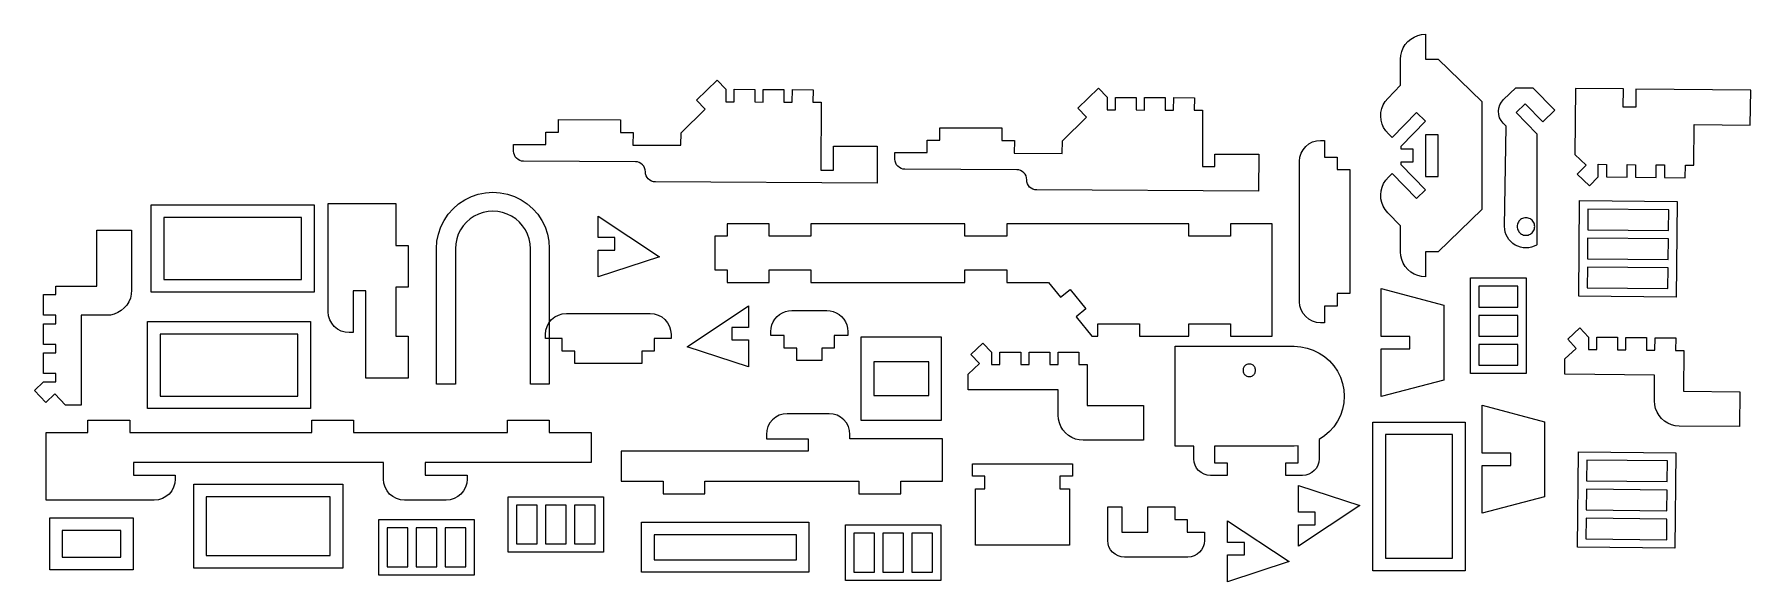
# Model space of a CAD drawing. Extents: x 53 to 464, y 56 to 187.
import ezdxf

# ---------------------------------------------------------------- set-up
doc = ezdxf.new("R2010")
doc.units = 0
doc.header["$MEASUREMENT"] = 0
doc.layers.add('HOLE', color=1, linetype='CONTINUOUS')
doc.layers.add('LAYER_1', color=18, linetype='CONTINUOUS')

msp = doc.modelspace()

# ---------------------------------------------------------------- linework, layer by layer
at = {"layer": 'HOLE'}
for points in [[(386.56, 153.25), (389.56, 153.25), (389.56, 163.25), (386.56, 163.25)], [(425.44, 145.43), (425.39, 140.47), (444.73, 140.28), (444.78, 145.24)], [(117.41, 128.55), (117.41, 143.42), (84.41, 143.42), (84.41, 128.55)], [(412.63, 140.7), (412.68, 140.97), (412.7, 141.24), (412.68, 141.52), (412.63, 141.79), (412.54, 142.05), (412.42, 142.29), (412.27, 142.52), (412.09, 142.73), (411.88, 142.91), (411.65, 143.06), (411.4, 143.18), (411.14, 143.27), (410.87, 143.33), (410.6, 143.34), (410.32, 143.33), (410.05, 143.27), (409.79, 143.18), (409.55, 143.06), (409.32, 142.91), (409.11, 142.73), (408.93, 142.52), (408.78, 142.29), (408.65, 142.05), (408.57, 141.79), (408.51, 141.52), (408.49, 141.24), (408.51, 140.97), (408.57, 140.7), (408.65, 140.44), (408.78, 140.19), (408.93, 139.96), (409.11, 139.75), (409.32, 139.57), (409.55, 139.42), (409.79, 139.3), (410.05, 139.21), (410.32, 139.16), (410.6, 139.14), (410.87, 139.16), (411.14, 139.21), (411.4, 139.3), (411.65, 139.42), (411.88, 139.57), (412.09, 139.75), (412.27, 139.96), (412.42, 140.19), (412.54, 140.44)], [(425.37, 138.47), (425.32, 133.51), (444.66, 133.32), (444.71, 138.28)], [(425.25, 126.55), (444.59, 126.35), (444.64, 131.32), (425.3, 131.51)], [(399.33, 121.95), (408.62, 121.95), (408.62, 126.92), (399.33, 126.92)], [(399.33, 114.99), (408.62, 114.99), (408.62, 119.95), (399.33, 119.95)], [(116.57, 100.61), (116.57, 115.48), (83.56, 115.48), (83.56, 100.61)], [(408.62, 108.03), (408.62, 112.99), (399.33, 112.99), (399.33, 108.03)], [(254.42, 100.76), (267.59, 100.76), (267.59, 108.81), (254.42, 108.81)], [(344.16, 105.3), (344.36, 105.29), (344.55, 105.3), (344.74, 105.34), (344.93, 105.4), (345.11, 105.49), (345.27, 105.6), (345.42, 105.73), (345.55, 105.87), (345.65, 106.04), (345.74, 106.21), (345.8, 106.4), (345.84, 106.59), (345.86, 106.79), (345.84, 106.98), (345.8, 107.18), (345.74, 107.36), (345.65, 107.54), (345.55, 107.7), (345.42, 107.85), (345.27, 107.98), (345.11, 108.09), (344.93, 108.17), (344.74, 108.24), (344.55, 108.28), (344.36, 108.29), (344.16, 108.28), (343.97, 108.24), (343.78, 108.17), (343.61, 108.09), (343.44, 107.98), (343.29, 107.85), (343.16, 107.7), (343.06, 107.54), (342.97, 107.36), (342.91, 107.18), (342.87, 106.98), (342.86, 106.79), (342.87, 106.59), (342.91, 106.4), (342.97, 106.21), (343.06, 106.04), (343.16, 105.87), (343.29, 105.73), (343.44, 105.6), (343.61, 105.49), (343.78, 105.4), (343.97, 105.34)], [(376.95, 61.73), (393.01, 61.73), (393.01, 91.38), (376.95, 91.38)], [(425.15, 85.26), (425.11, 80.3), (444.44, 80.1), (444.49, 85.06)], [(425.09, 78.3), (425.04, 73.33), (444.37, 73.14), (444.42, 78.1)], [(124.3, 76.47), (94.6, 76.47), (94.6, 62.4), (124.3, 62.4)], [(168.86, 65.21), (173.82, 65.21), (173.82, 74.5), (168.86, 74.5)], [(180.78, 74.5), (175.82, 74.5), (175.82, 65.21), (180.78, 65.21)], [(187.75, 74.5), (182.78, 74.5), (182.78, 65.21), (187.75, 65.21)], [(424.97, 66.37), (444.3, 66.18), (444.35, 71.14), (425.02, 71.33)], [(60.12, 68.42), (60.12, 61.99), (74.12, 61.99), (74.12, 68.42)], [(137.9, 59.71), (142.86, 59.71), (142.86, 69), (137.9, 69)], [(144.86, 69), (144.86, 59.71), (149.82, 59.71), (149.82, 69)], [(151.82, 69), (151.82, 59.71), (156.78, 59.71), (156.78, 69)], [(235.91, 67.36), (201.86, 67.36), (201.86, 61.39), (235.91, 61.39)], [(249.65, 58.44), (254.61, 58.44), (254.61, 67.73), (249.65, 67.73)], [(256.61, 67.73), (256.61, 58.44), (261.57, 58.44), (261.57, 67.73)], [(263.57, 67.73), (263.57, 58.44), (268.53, 58.44), (268.53, 67.73)]]:
    msp.add_lwpolyline(points, close=True, dxfattribs=at)
at = {"layer": 'LAYER_1'}
for points in [[(380.56, 175.09), (380.56, 181.31), (380.63, 182.25), (380.85, 183.16), (381.21, 184.03), (381.7, 184.83), (382.32, 185.55), (383.03, 186.16), (383.83, 186.65), (384.7, 187.01), (385.62, 187.23), (386.56, 187.31), (386.56, 181.31), (389.56, 181.31), (400.03, 171.19), (400.03, 145.3), (389.56, 135.19), (386.56, 135.19), (386.56, 129.19), (385.62, 129.26), (384.7, 129.48), (383.83, 129.84), (383.03, 130.33), (382.32, 130.94), (381.7, 131.66), (381.21, 132.46), (380.85, 133.33), (380.63, 134.25), (380.56, 135.19), (380.56, 141.4), (377.51, 144.56), (376.91, 145.29), (376.43, 146.1), (376.08, 146.97), (375.88, 147.89), (375.82, 148.83), (375.91, 149.77), (376.15, 150.68), (376.52, 151.54), (377.03, 152.34), (377.65, 153.04), (378.59, 153.95), (384.4, 147.93), (386.56, 150.02), (380.75, 156.03), (380.75, 156.75), (383.56, 156.75), (383.56, 159.75), (380.75, 159.75), (380.75, 160.46), (386.56, 166.48), (384.4, 168.56), (378.59, 162.55), (377.65, 163.45), (377.03, 164.15), (376.52, 164.95), (376.15, 165.81), (375.91, 166.72), (375.82, 167.66), (375.88, 168.6), (376.08, 169.52), (376.43, 170.4), (376.91, 171.21), (377.51, 171.93)], [(244.8, 154.71), (244.83, 160.52), (255.28, 160.47), (255.24, 151.66), (202.14, 151.92), (201.67, 151.97), (201.22, 152.11), (200.81, 152.34), (200.45, 152.64), (200.15, 153), (199.93, 153.42), (199.79, 153.87), (199.75, 154.34), (199.75, 154.35), (199.71, 154.82), (199.57, 155.27), (199.35, 155.68), (199.06, 156.05), (198.69, 156.35), (198.28, 156.57), (197.83, 156.71), (197.36, 156.76), (170.59, 156.89), (170.12, 156.94), (169.67, 157.08), (169.26, 157.3), (168.89, 157.6), (168.6, 157.97), (168.38, 158.39), (168.24, 158.84), (168.2, 159.3), (168.21, 160.91), (175.91, 160.87), (175.92, 163.87), (178.92, 163.85), (178.94, 166.85), (193.81, 166.78), (193.8, 163.78), (196.8, 163.76), (196.78, 160.76), (208.27, 160.71), (208.28, 163.71), (214.08, 169.34), (211.99, 171.5), (216.92, 176.28), (219.01, 174.13), (219, 171.13), (221, 171.12), (221.01, 174.12), (225.97, 174.09), (225.96, 171.09), (227.96, 171.08), (227.97, 174.08), (232.93, 174.06), (232.92, 171.06), (234.92, 171.05), (234.94, 174.05), (239.9, 174.02), (239.88, 171.02), (241.88, 171.01), (241.8, 154.73)], [(288.68, 154.84), (261.9, 154.97), (261.43, 155.02), (260.98, 155.16), (260.57, 155.38), (260.21, 155.68), (259.91, 156.05), (259.69, 156.46), (259.56, 156.92), (259.51, 157.38), (259.52, 158.98), (267.22, 158.95), (267.24, 161.95), (270.24, 161.93), (270.25, 164.93), (285.12, 164.86), (285.11, 161.86), (288.11, 161.84), (288.09, 158.84), (299.58, 158.78), (299.59, 161.79), (305.4, 167.42), (303.31, 169.57), (308.23, 174.36), (310.32, 172.21), (310.31, 169.21), (312.31, 169.2), (312.32, 172.2), (317.29, 172.17), (317.27, 169.17), (319.27, 169.16), (319.29, 172.16), (324.25, 172.14), (324.23, 169.14), (326.23, 169.13), (326.25, 172.13), (331.21, 172.1), (331.19, 169.1), (333.19, 169.09), (333.13, 155.62), (336.13, 155.6), (336.14, 158.6), (346.6, 158.55), (346.55, 149.74), (293.45, 150), (292.98, 150.05), (292.53, 150.19), (292.12, 150.41), (291.76, 150.71), (291.46, 151.08), (291.24, 151.5), (291.11, 151.95), (291.06, 152.42), (291.06, 152.43), (291.02, 152.89), (290.89, 153.35), (290.67, 153.76), (290.37, 154.13), (290.01, 154.43), (289.59, 154.65), (289.14, 154.79)], [(406.17, 138.69), (405.88, 139.29), (405.66, 139.92), (405.53, 140.57), (405.49, 141.24), (405.86, 165.29), (405.15, 166.02), (404.66, 166.63), (404.3, 167.32), (404.08, 168.08), (404.02, 168.86), (404.1, 169.63), (404.34, 170.38), (404.72, 171.06), (405.23, 171.66), (408.15, 174.48), (412.28, 174.48), (417.49, 169.09), (414.61, 166.31), (410.44, 170.62), (408.28, 168.54), (413.22, 163.43), (413.22, 136.86), (413.15, 136.81), (412.55, 136.52), (411.92, 136.3), (411.27, 136.17), (410.6, 136.13), (409.93, 136.17), (409.28, 136.3), (408.64, 136.52), (408.04, 136.81), (407.49, 137.19), (406.98, 137.63), (406.54, 138.13)], [(422.9, 153.77), (425.78, 150.99), (427.86, 153.15), (427.89, 156.15), (429.89, 156.13), (429.86, 153.13), (434.82, 153.08), (434.85, 156.08), (436.85, 156.06), (436.82, 153.06), (441.78, 153.01), (441.81, 156.01), (443.81, 155.99), (443.78, 152.99), (448.74, 152.94), (448.77, 155.94), (450.77, 155.92), (450.87, 165.67), (464.32, 165.54), (464.41, 173.9), (436.93, 174.18), (436.89, 169.81), (433.89, 169.84), (433.93, 174.21), (422.45, 174.32), (422.3, 158.52), (424.98, 155.93)], [(365.4, 125.18), (365.4, 122.18), (362.4, 122.18), (362.4, 118.18), (361.4, 118.18), (360.42, 118.27), (359.48, 118.56), (358.62, 119.02), (357.86, 119.64), (357.24, 120.4), (356.78, 121.26), (356.49, 122.2), (356.39, 123.18), (356.39, 156.88), (356.49, 157.86), (356.78, 158.79), (357.24, 159.66), (357.86, 160.42), (358.62, 161.04), (359.48, 161.5), (360.42, 161.79), (361.4, 161.88), (362.4, 161.88), (362.4, 157.88), (365.4, 157.88), (365.4, 154.88), (368.4, 154.88), (368.4, 125.18)], [(150.76, 141.13), (151.55, 142.71), (152.53, 144.18), (153.69, 145.51), (155.02, 146.68), (156.49, 147.66), (158.08, 148.44), (159.75, 149.01), (161.48, 149.35), (163.25, 149.47), (165.01, 149.35), (166.74, 149.01), (168.42, 148.44), (170, 147.66), (171.47, 146.68), (172.8, 145.51), (173.97, 144.18), (174.95, 142.71), (175.73, 141.13), (176.3, 139.45), (176.64, 137.72), (176.75, 136.01), (176.75, 103.46), (172.22, 103.46), (172.22, 135.86), (172.14, 137.13), (171.91, 138.28), (171.53, 139.39), (171.01, 140.44), (170.36, 141.42), (169.59, 142.3), (168.71, 143.07), (167.73, 143.72), (166.68, 144.24), (165.57, 144.62), (164.42, 144.85), (163.25, 144.92), (162.08, 144.85), (160.93, 144.62), (159.81, 144.24), (158.76, 143.72), (157.79, 143.07), (156.91, 142.3), (156.13, 141.42), (155.48, 140.44), (154.96, 139.39), (154.58, 138.28), (154.36, 137.13), (154.27, 135.86), (154.27, 103.46), (149.74, 103.46), (149.74, 136.01), (149.85, 137.72), (150.2, 139.45)], [(120.41, 146.42), (120.41, 125.55), (81.41, 125.55), (81.41, 146.42)], [(123.8, 120.83), (123.8, 146.72), (139.98, 146.72), (139.98, 136.72), (142.98, 136.72), (142.98, 126.72), (139.98, 126.72), (139.98, 114.93), (142.98, 114.93), (142.98, 104.93), (132.8, 104.93), (132.8, 125.83), (129.8, 125.83), (129.8, 115.82), (128.8, 115.82), (127.83, 115.92), (126.89, 116.2), (126.03, 116.67), (125.27, 117.29), (124.65, 118.05), (124.18, 118.91), (123.9, 119.85)], [(423.23, 124.57), (423.46, 147.45), (446.8, 147.22), (446.57, 124.33)], [(55.62, 106.03), (55.62, 111), (58.62, 111), (58.62, 113), (55.62, 113), (55.62, 117.96), (58.62, 117.96), (58.62, 119.96), (55.62, 119.96), (55.62, 124.92), (58.62, 124.92), (58.62, 126.92), (68.37, 126.92), (68.37, 140.37), (76.73, 140.37), (76.73, 125.96), (76.66, 125.02), (76.44, 124.1), (76.08, 123.23), (75.59, 122.43), (74.97, 121.72), (74.26, 121.1), (73.46, 120.61), (72.59, 120.25), (71.67, 120.03), (70.73, 119.96), (64.62, 119.96), (64.62, 98.42), (60.93, 98.42), (58.37, 101.13), (56.19, 99.07), (53.44, 101.97), (55.62, 104.03), (58.62, 104.03), (58.62, 106.03)], [(203.11, 134), (188.41, 129.2), (188.41, 135.61), (192.41, 135.61), (192.41, 138.61), (188.41, 138.61), (188.41, 143.76)], [(349.85, 114.95), (349.85, 141.91), (339.85, 141.91), (339.85, 138.9), (329.85, 138.9), (329.85, 141.91), (286.27, 141.91), (286.27, 138.9), (276.27, 138.9), (276.27, 141.91), (239.37, 141.91), (239.37, 138.9), (229.37, 138.9), (229.37, 141.91), (219.37, 141.91), (219.37, 138.9), (216.37, 138.9), (216.37, 130.85), (219.37, 130.85), (219.37, 127.85), (229.37, 127.85), (229.37, 130.85), (239.37, 130.85), (239.37, 127.85), (276.27, 127.85), (276.27, 130.85), (286.27, 130.85), (286.27, 127.85), (296.27, 127.85), (299.12, 124.31), (301.46, 126.18), (305.21, 121.5), (302.87, 119.63), (306.62, 114.95), (308.06, 114.95), (308.06, 117.96), (318.06, 117.96), (318.06, 114.95), (329.85, 114.95), (329.85, 117.96), (339.85, 117.96), (339.85, 114.95)], [(410.62, 128.92), (410.62, 106.03), (397.33, 106.03), (397.33, 128.92)], [(375.94, 100.47), (375.94, 111.91), (382.81, 111.91), (382.81, 114.91), (375.94, 114.91), (375.94, 126.35), (390.9, 122.43), (390.9, 104.39)], [(200.89, 120.4), (201.87, 120.3), (202.81, 120.02), (203.67, 119.56), (204.43, 118.93), (205.05, 118.18), (205.51, 117.31), (205.8, 116.37), (205.89, 115.4), (205.89, 114.4), (201.89, 114.4), (201.89, 111.4), (198.89, 111.4), (198.89, 108.4), (182.83, 108.4), (182.83, 111.4), (179.83, 111.4), (179.83, 114.4), (175.83, 114.4), (175.83, 115.4), (175.92, 116.37), (176.21, 117.31), (176.67, 118.18), (177.29, 118.93), (178.05, 119.56), (178.91, 120.02), (179.85, 120.3), (180.83, 120.4)], [(224.46, 107.65), (209.76, 112.45), (224.46, 122.21), (224.46, 117.07), (220.46, 117.07), (220.46, 114.07), (224.46, 114.07)], [(241.99, 109.11), (236.02, 109.11), (236.02, 112.11), (233.02, 112.11), (233.02, 115.11), (229.82, 115.11), (229.82, 116.11), (229.88, 116.89), (230.06, 117.65), (230.36, 118.38), (230.77, 119.05), (231.28, 119.64), (231.88, 120.15), (232.55, 120.56), (233.27, 120.86), (234.04, 121.05), (234.82, 121.11), (243.2, 121.11), (243.98, 121.05), (244.75, 120.86), (245.47, 120.56), (246.14, 120.15), (246.74, 119.64), (247.25, 119.05), (247.66, 118.38), (247.96, 117.65), (248.14, 116.89), (248.2, 116.11), (248.2, 115.11), (244.99, 115.11), (244.99, 112.11), (241.99, 112.11)], [(119.57, 118.48), (119.57, 97.61), (80.56, 97.61), (80.56, 118.48)], [(448.44, 111.53), (448.34, 101.78), (461.79, 101.65), (461.71, 93.28), (447.29, 93.43), (446.36, 93.51), (445.44, 93.74), (444.58, 94.11), (443.78, 94.61), (443.07, 95.23), (442.46, 95.95), (441.98, 96.76), (441.63, 97.63), (441.42, 98.55), (441.35, 99.49), (441.41, 105.6), (419.87, 105.82), (419.91, 109.5), (422.65, 112.04), (420.61, 114.24), (423.54, 116.96), (425.58, 114.76), (425.55, 111.76), (427.55, 111.74), (427.58, 114.74), (432.54, 114.69), (432.51, 111.69), (434.51, 111.67), (434.54, 114.67), (439.5, 114.62), (439.47, 111.62), (441.47, 111.6), (441.5, 114.6), (446.46, 114.55), (446.44, 111.55)], [(251.42, 114.81), (270.59, 114.81), (270.59, 94.76), (251.42, 94.76)], [(305.54, 108.14), (305.54, 98.39), (318.99, 98.39), (318.99, 90.03), (304.58, 90.03), (303.64, 90.1), (302.72, 90.32), (301.85, 90.68), (301.05, 91.17), (300.34, 91.78), (299.72, 92.5), (299.23, 93.3), (298.87, 94.17), (298.65, 95.09), (298.58, 96.03), (298.58, 102.14), (277.04, 102.14), (277.04, 105.83), (279.75, 108.39), (277.69, 110.57), (280.59, 113.32), (282.65, 111.14), (282.65, 108.14), (284.65, 108.14), (284.65, 111.14), (289.62, 111.14), (289.62, 108.14), (291.62, 108.14), (291.62, 111.14), (296.58, 111.14), (296.58, 108.14), (298.58, 108.14), (298.58, 111.14), (303.54, 111.14), (303.54, 108.14)], [(339.06, 81.58), (335.06, 81.58), (334.28, 81.66), (333.52, 81.89), (332.83, 82.26), (332.23, 82.76), (331.73, 83.36), (331.36, 84.05), (331.13, 84.8), (331.06, 85.59), (331.06, 88.59), (326.6, 88.59), (326.6, 112.54), (355.1, 112.54), (356.66, 112.43), (358.2, 112.13), (359.68, 111.62), (361.08, 110.93), (362.39, 110.06), (363.56, 109.03), (364.6, 107.85), (365.47, 106.55), (366.16, 105.14), (366.66, 103.66), (366.97, 102.12), (367.07, 100.56), (366.97, 99), (366.66, 97.46), (366.16, 95.98), (365.47, 94.57), (364.6, 93.27), (363.56, 92.09), (362.39, 91.06), (361.08, 90.19), (361.08, 85.59), (361.01, 84.8), (360.78, 84.05), (360.41, 83.36), (359.91, 82.76), (359.31, 82.26), (358.61, 81.89), (357.86, 81.66), (357.08, 81.58), (353.08, 81.58), (353.08, 84.59), (356.08, 84.59), (356.08, 88.65), (355.1, 88.59), (336.06, 88.59), (336.06, 84.59), (339.06, 84.59)], [(56.28, 75.67), (56.28, 91.85), (66.28, 91.85), (66.28, 94.85), (76.28, 94.85), (76.28, 91.85), (119.86, 91.85), (119.86, 94.85), (129.86, 94.85), (129.86, 91.85), (166.75, 91.85), (166.75, 94.85), (176.75, 94.85), (176.75, 91.85), (186.76, 91.85), (186.76, 84.68), (147.05, 84.68), (147.05, 81.68), (157.06, 81.68), (157.06, 80.67), (156.96, 79.7), (156.68, 78.76), (156.21, 77.9), (155.59, 77.14), (154.83, 76.52), (153.97, 76.05), (153.03, 75.77), (152.06, 75.67), (142.05, 75.67), (141.08, 75.77), (140.14, 76.05), (139.28, 76.52), (138.52, 77.14), (137.9, 77.9), (137.43, 78.76), (137.15, 79.7), (137.05, 80.67), (137.05, 84.68), (77.17, 84.68), (77.17, 81.68), (87.17, 81.68), (87.17, 80.67), (87.08, 79.7), (86.79, 78.76), (86.33, 77.9), (85.71, 77.14), (84.95, 76.52), (84.09, 76.05), (83.15, 75.77), (82.17, 75.67)], [(270.88, 80.21), (270.88, 90.38), (248.73, 90.38), (248.73, 91.38), (248.64, 92.36), (248.35, 93.29), (247.89, 94.16), (247.27, 94.92), (246.51, 95.54), (245.65, 96), (244.71, 96.28), (243.73, 96.38), (233.73, 96.38), (232.75, 96.28), (231.82, 96), (230.95, 95.54), (230.19, 94.92), (229.57, 94.16), (229.11, 93.29), (228.82, 92.36), (228.73, 91.38), (228.73, 90.38), (238.73, 90.38), (238.73, 87.38), (193.98, 87.38), (193.98, 80.21), (203.98, 80.21), (203.98, 77.2), (213.98, 77.2), (213.98, 80.21), (250.88, 80.21), (250.88, 77.2), (260.88, 77.2), (260.88, 80.21)], [(400.1, 72.51), (400.1, 83.95), (406.97, 83.95), (406.97, 86.95), (400.1, 86.95), (400.1, 98.4), (415.06, 94.47), (415.06, 76.44)], [(373.95, 94.38), (396.01, 94.38), (396.01, 58.73), (373.95, 58.73)], [(422.95, 64.39), (423.17, 87.28), (446.51, 87.04), (446.28, 64.16)], [(278.78, 78.39), (281.05, 78.39), (281.05, 81.39), (278.05, 81.39), (278.05, 84.39), (302, 84.39), (302, 81.39), (299, 81.39), (299, 78.39), (301.27, 78.39), (301.27, 64.85), (278.78, 64.85)], [(91.6, 79.47), (127.3, 79.47), (127.3, 59.4), (91.6, 59.4)], [(356.14, 79.17), (370.84, 74.37), (356.14, 64.61), (356.14, 69.75), (360.14, 69.75), (360.14, 72.75), (356.14, 72.75)], [(189.75, 63.21), (166.86, 63.21), (166.86, 76.5), (189.75, 76.5)], [(320.06, 74.03), (326.49, 74.03), (326.49, 71.03), (329.49, 71.03), (329.49, 68.03), (333.63, 68.03), (333.63, 66.03), (333.55, 65.24), (333.32, 64.49), (332.95, 63.8), (332.46, 63.2), (331.85, 62.7), (331.16, 62.33), (330.41, 62.1), (329.63, 62.02), (314.45, 62.02), (313.67, 62.1), (312.92, 62.33), (312.23, 62.7), (311.62, 63.2), (311.12, 63.8), (310.75, 64.49), (310.53, 65.24), (310.45, 66.03), (310.45, 74.03), (313.8, 74.03), (313.8, 68.03), (320.06, 68.03)], [(77.12, 71.42), (77.12, 58.99), (57.12, 58.99), (57.12, 71.42)], [(158.78, 57.71), (135.9, 57.71), (135.9, 71), (158.78, 71)], [(238.91, 70.36), (238.91, 58.39), (198.86, 58.39), (198.86, 70.36)], [(353.87, 60.93), (339.17, 56.13), (339.17, 62.54), (343.17, 62.54), (343.17, 65.54), (339.17, 65.54), (339.17, 70.69)], [(270.53, 56.44), (247.64, 56.44), (247.64, 69.73), (270.53, 69.73)]]:
    msp.add_lwpolyline(points, close=True, dxfattribs=at)

doc.saveas('drawing.dxf')
